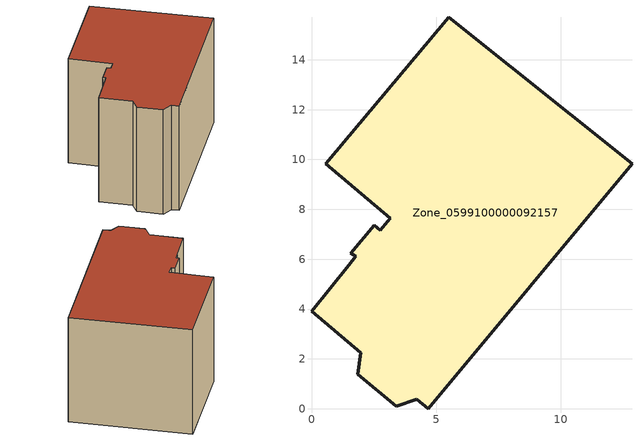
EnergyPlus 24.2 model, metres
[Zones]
Zone_0599100000092157
 floor ground (C_G): 1.49,5.75 1.77,6.11 1.57,6.23 2.51,7.36 2.76,7.17 3.16,7.64 0.57,9.82 5.5,15.71 12.85,9.83 4.69,0 4.23,0.38 3.4,0.1 1.85,1.39 1.98,2.25 0,3.91 z0
 wall outside (C_F): 1.98,2.25 1.85,1.39 3.4,0.1 4.23,0.38 4.69,0 12.85,9.83 5.5,15.71 0.57,9.82 3.16,7.64 2.76,7.17 2.51,7.36 1.57,6.23 1.77,6.11 1.49,5.75 0,3.91 1.98,2.25 z0:9.08
 roof outside (C_R): 1.49,5.75 0,3.91 1.98,2.25 1.85,1.39 3.4,0.1 4.23,0.38 4.69,0 12.85,9.83 5.5,15.71 0.57,9.82 3.16,7.64 2.76,7.17 2.51,7.36 1.57,6.23 1.77,6.11 z9.08
[BUILDING]
Pand.0599100000092157: North Axis=0; Terrain=City; Loads Convergence Tolerance Value=0.04; Temperature Convergence Tolerance Value=0.4; Solar Distribution=FullExterior; Maximum Number of Warmup Days=25; Minimum Number of Warmup Days=1
[Site:Location]
Rotterdam.The.Hague.AP_ZH_NLD Design_Conditions: Latitude=51.96; Longitude=4.45; Time Zone=1; Elevation=-4.5
[SITE:GROUNDTEMPERATURE:BUILDINGSURFACE]
18, 18, 18, 18, 18, 18, 18, 18, 18, 18, 18, 18
[MATERIAL] Thermal Absorptance=0.9; Solar Absorptance=0.7; Visible Absorptance=0.7
Name | Roughness | Thickness | Conductivity | Density | Specific Heat
G.TC.1946-1964 | MediumSmooth | 0.15 | 1 | 540 | 1210
F.TC.1946-1964 | Rough | 0.3 | 0.857143 | 1920 | 840
R.TC.1946-1964 | MediumRough | 0.2 | 0.235294 | 1500 | 1000
[CONSTRUCTION]
C_G: G.TC.1946-1964
C_F: F.TC.1946-1964
C_R: R.TC.1946-1964
[ZONE]
Zone_0599100000092157: Type=1; Multiplier=1; Ceiling Height=Autocalculate; Volume=Autocalculate; Floor Area=autocalculate; Part of Total Floor Area=Yes
[ZONEINFILTRATION:DESIGNFLOWRATE]
Infil_Zone_0599100000092157: Zone or ZoneList or Space or SpaceList=Zone_0599100000092157; Schedule=AlwaysOn; Design Flow Rate Calculation Method=Flow/Area; Flow Rate per Floor Area=0.003; Constant Term Coefficient=1; Temperature Term Coefficient=0; Velocity Term Coefficient=0; Velocity Squared Term Coefficient=0
[HVACTEMPLATE:ZONE:IDEALLOADSAIRSYSTEM]
Zone_0599100000092157: Maximum Heating Supply Air Temperature=50; Minimum Cooling Supply Air Temperature=13; Maximum Heating Supply Air Humidity Ratio=0.0156; Minimum Cooling Supply Air Humidity Ratio=0.0077; Heating Limit=NoLimit; Cooling Limit=NoLimit; Dehumidification Control Type=ConstantSensibleHeatRatio; Cooling Sensible Heat Ratio=0.7; Dehumidification Setpoint=60; Humidification Control Type=None; Humidification Setpoint=30; Outdoor Air Method=None; Outdoor Air Flow Rate per Person=0.00944; Outdoor Air Flow Rate per Zone Floor Area=0; Outdoor Air Flow Rate per Zone=0; Demand Controlled Ventilation Type=None; Outdoor Air Economizer Type=NoEconomizer; Heat Recovery Type=None; Sensible Heat Recovery Effectiveness=0.7; Latent Heat Recovery Effectiveness=0.65
[ZONECONTROL:THERMOSTAT]
ThermostatControl_Zone_0599100000092157: Zone or ZoneList=Zone_0599100000092157; Control Type Schedule=DualSetpointControlType; Control 1=Thermostat_Zone_0599100000092157; Temperature Difference Between Cutout And Setpoint=0
[THERMOSTATSETPOINT:DUALSETPOINT]
Thermostat_Zone_0599100000092157: Heating Setpoint Temperature Schedule=HeatingSetpoint_Zone_0599100000092157; Cooling Setpoint Temperature Schedule=CoolingSetpoint_Zone_0599100000092157
[SCHEDULE:COMPACT]
HeatingSetpoint_Zone_0599100000092157: Through: 12/31, For: AllDays, Until: 24:00, 21
CoolingSetpoint_Zone_0599100000092157: Through: 12/31, For: AllDays, Until: 24:00, 24
DualSetpointControlType: Through: 12/31, For: AllDays, Until: 24:00, 4
AlwaysOn: Through: 12/31, For: AllDays, Until: 24:00, 1
